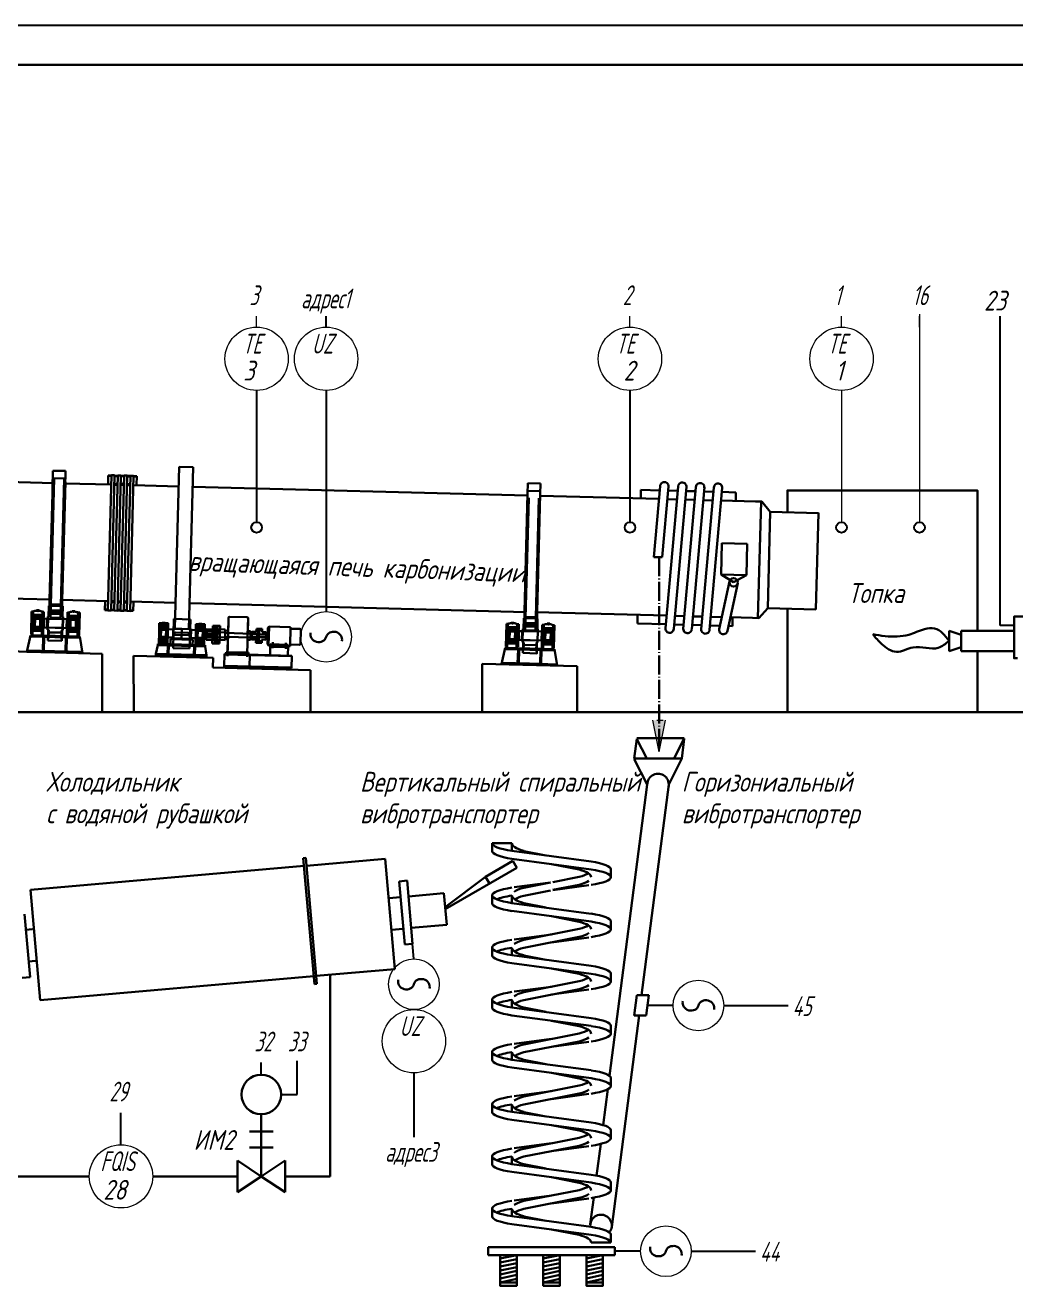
# Model space of a CAD drawing. Header units: millimetres. Extents: x 10 to 704, y -954 to -657.
# Drawn here: x 511.8 to 636.9, y -815.9 to -656.6 of the extents above; entities that cross this region are included whole.
import ezdxf

# ---------------------------------------------------------------- set-up
doc = ezdxf.new("R2010")
doc.units = ezdxf.units.MM
doc.linetypes.add('ACAD_ISO04W100', pattern=[30, 24, -3, 0, -3])
doc.linetypes.add('ACAD_ISO05W100', pattern=[33, 24, -3, 0, -3, 0, -3])
for name, color, linetype, lineweight in [('MAIN', 7, 'Continuous', 50), ('тонкие', 7, 'Continuous', 20), ('图层1轮廓线', 7, 'Continuous', 40), ('图层2双点划线', 5, 'ACAD_ISO05W100', 15), ('轮廓线', 7, 'Continuous', 30)]:
    doc.layers.add(name, color=color, linetype=linetype, lineweight=lineweight)
doc.styles.get("Standard").update_dxf_attribs({"font": 'GOST_A.TTF', "oblique": 15})

msp = doc.modelspace()

# ---------------------------------------------------------------- hatches: boundary and pattern name
h = msp.add_hatch(color=256)
h.paths.add_polyline_path([(592.71, -744.46), (591.91, -744.46), (591.91, -748.45)])
h.paths.add_polyline_path([(591.91, -748.46), (591.91, -748.45), (591.91, -744.46), (591.11, -744.46)])
at = {"layer": '图层1轮廓线', "lineweight": 30}
h = msp.add_hatch(dxfattribs=at)
h.set_pattern_fill('LINE', color=0, scale=0.016, angle=46.5, style=0)
h.set_pattern_definition([(133.5, (537.73209, -739.890027), (0.03684902, 0.03496841), [])])
h.paths.add_polyline_path([(528.75, -732.17), (529.07, -732.17), (529.11, -732.13), (529.26, -732.14), (529.25, -732.3), (529.26, -732.3), (529.26, -732.47), (528.94, -732.46, 0.414214), (528.9, -732.49), (528.74, -732.49)])
h.paths.add_polyline_path([(529.36, -732.3), (529.36, -732.3), (529.37, -732.14), (529.51, -732.15), (529.55, -732.19), (529.87, -732.19), (529.86, -732.51), (529.7, -732.51, 0.414214), (529.67, -732.48), (529.35, -732.47)])
h = msp.add_hatch(dxfattribs=at)
h.set_pattern_fill('LINE', color=0, scale=0.016, angle=46.5, style=0)
h.set_pattern_definition([(133.5, (542.3705, -740.01149), (0.03684902, 0.03496841), [])])
h.paths.add_polyline_path([(533.39, -732.29), (533.71, -732.29), (533.75, -732.26), (533.9, -732.26), (533.89, -732.42), (533.9, -732.42), (533.9, -732.59), (533.58, -732.58, 0.414214), (533.54, -732.61), (533.38, -732.61)])
h.paths.add_polyline_path([(534, -732.42), (534, -732.42), (534.01, -732.26), (534.15, -732.27), (534.19, -732.31), (534.51, -732.32), (534.5, -732.64), (534.34, -732.63, 0.414214), (534.31, -732.6), (533.99, -732.59)])
h = msp.add_hatch(dxfattribs=at)
h.set_pattern_fill('LINE', color=0, scale=0.016, angle=46.5, style=0)
h.set_pattern_definition([(133.5, (207.59337, -887.921716), (0.036849018, 0.0349684124), [])])
h.paths.add_polyline_path([(528.69, -734.42), (528.71, -734.4), (529.25, -734.42), (529.24, -734.82), (528.72, -734.81), (528.72, -734.77, 0.414214), (528.69, -734.72)])
h.paths.add_polyline_path([(529.25, -734.42), (529.8, -734.43), (529.81, -734.45), (529.8, -734.75, 0.414214), (529.76, -734.79), (529.76, -734.83), (529.24, -734.82)])
h = msp.add_hatch(dxfattribs=at)
h.set_pattern_fill('LINE', color=0, scale=0.016, angle=46.5, style=0)
h.set_pattern_definition([(133.5, (212.23178, -888.043177), (0.036849018, 0.0349684124), [])])
h.paths.add_polyline_path([(533.33, -734.54), (533.35, -734.53), (533.89, -734.54), (533.88, -734.94), (533.36, -734.93), (533.36, -734.89, 0.414214), (533.32, -734.85)])
h.paths.add_polyline_path([(533.89, -734.54), (534.44, -734.55), (534.45, -734.57), (534.44, -734.88, 0.414214), (534.4, -734.91), (534.4, -734.95), (533.88, -734.94)])

# ---------------------------------------------------------------- linework, layer by layer
for p, q in [((9.92, -656.61), (704.21, -656.61)), ((549.83, -694.77), (549.83, -693.37)), ((634.96, -732.48), (634.96, -693.37)), ((636.69, -732.48), (634.96, -732.48)), ((560.92, -774.61), (560.75, -772.69)), ((593.65, -780.5), (590.41, -780.5)), ((600.05, -780.5), (608.18, -780.5)), ((546.19, -791.75), (546.19, -787.51)), ((560.92, -789.01), (560.92, -797.13)), ((544.14, -791.75), (546.19, -791.75)), ((523.92, -798.09), (523.92, -794.05)), ((589.55, -811.55), (586.3, -811.55)), ((595.95, -811.55), (604.07, -811.55))]:
    msp.add_line(p, q)
at = {"lineweight": 30}
for p, q in [((29.92, -661.61), (698.98, -661.61)), ((630.03, -733.14), (636.73, -733.14)), ((636.73, -733.14), (636.73, -735.7)), ((636.73, -735.7), (630.03, -735.7)), ((589.07, -746.78), (588.75, -749.3)), ((595.07, -746.73), (589.07, -746.73)), ((589.07, -746.82), (590.33, -749.3)), ((595.07, -746.73), (593.79, -749.3)), ((595.07, -746.78), (594.75, -749.3)), ((594.75, -749.3), (588.75, -749.3)), ((588.75, -749.35), (590.38, -752.57)), ((594.75, -749.3), (593.11, -752.57)), ((590.38, -752.57), (585.62, -789.38)), ((593.11, -752.57), (589.68, -779.21)), ((570.8, -759.98), (573.3, -759.98)), ((573.3, -759.98), (570.8, -759.98)), ((570.8, -759.98), (570.8, -760.98)), ((573.3, -760), (573.3, -760.95)), ((583.3, -762.3), (573.3, -760.95)), ((577.58, -761.53), (574.8, -760.98)), ((547.04, -762.85), (512.47, -765.88)), ((547.25, -761.83), (546.95, -761.86)), ((548.35, -777.79), (546.95, -761.86)), ((547.25, -761.83), (548.64, -777.77)), ((557.3, -761.95), (547.34, -762.83)), ((558.52, -775.9), (557.3, -761.95)), ((569.96, -764.23), (573.43, -762.23)), ((583.3, -763.3), (573.3, -761.95)), ((573.93, -763.1), (573.43, -762.23)), ((581.8, -763.32), (578.3, -762.63)), ((569.96, -764.23), (564.87, -768.08)), ((573.93, -763.1), (564.88, -768.32)), ((570.46, -765.1), (569.96, -764.23)), ((581.8, -764.24), (578.45, -764.9)), ((585.8, -763.28), (585.8, -764.28)), ((513.69, -779.82), (512.47, -765.88)), ((560.05, -764.72), (559.06, -764.81)), ((559.06, -764.81), (559.75, -772.78)), ((560.75, -772.69), (560.05, -764.72)), ((578.15, -764.95), (573.6, -765.56)), ((578.15, -764.96), (574.8, -765.62)), ((578.15, -765.96), (574.8, -766.62)), ((581.8, -765.24), (578.45, -765.9)), ((583, -765.29), (578.45, -765.91)), ((557.74, -766.93), (559.23, -766.8)), ((560.23, -766.72), (564.71, -766.32)), ((564.71, -766.32), (565.06, -770.31)), ((570.8, -766.58), (570.8, -767.58)), ((573.3, -766.6), (573.3, -767.55)), ((583.3, -768.9), (573.3, -767.55)), ((577.58, -768.13), (574.8, -767.58)), ((511.74, -768.95), (512.43, -776.92)), ((583.3, -769.9), (573.3, -768.55)), ((581.8, -769.91), (578.3, -769.22)), ((512.75, -770.87), (511.91, -770.94)), ((559.58, -770.79), (558.08, -770.92)), ((565.06, -770.31), (560.57, -770.7)), ((581.8, -770.83), (574.8, -772.21)), ((585.8, -769.87), (585.8, -770.87)), ((578.3, -771.52), (573.6, -772.16)), ((581.8, -771.83), (574.8, -773.21)), ((583, -771.89), (578.3, -772.52)), ((559.75, -772.78), (560.75, -772.69)), ((570.8, -773.17), (570.8, -774.17)), ((573.3, -773.2), (573.3, -774.15)), ((583.3, -775.49), (573.3, -774.15)), ((577.58, -774.72), (574.8, -774.18)), ((512.26, -774.93), (513.1, -774.86)), ((583.3, -776.49), (573.3, -775.15)), ((581.8, -776.51), (578.3, -775.82)), ((512.43, -776.92), (511.44, -777.01)), ((548.26, -776.8), (513.69, -779.82)), ((558.52, -775.9), (548.56, -776.77)), ((585.8, -776.47), (585.8, -777.47)), ((548.64, -777.77), (548.35, -777.79)), ((573.3, -778.79), (573.3, -778.79)), ((578.3, -778.12), (573.6, -778.75)), ((581.8, -777.43), (574.8, -778.81)), ((581.8, -778.43), (574.8, -779.81)), ((583, -778.49), (578.3, -779.12)), ((570.8, -779.77), (570.8, -780.77)), ((573.3, -779.79), (573.3, -780.75)), ((589.07, -779.21), (588.74, -781.78)), ((590.58, -779.21), (589.07, -779.21)), ((590.58, -779.21), (590.25, -781.78)), ((583.3, -782.09), (573.3, -780.75)), ((583.3, -783.09), (573.3, -781.75)), ((577.58, -781.32), (574.8, -780.77)), ((589.35, -781.78), (585.91, -808.47)), ((590.25, -781.78), (588.75, -781.78)), ((581.8, -783.11), (578.3, -782.42)), ((585.8, -783.07), (585.8, -784.07)), ((573.3, -785.39), (573.3, -785.39)), ((578.3, -784.72), (573.6, -785.35)), ((581.8, -784.03), (574.8, -785.41)), ((581.8, -785.03), (574.8, -786.41)), ((583, -785.09), (578.3, -785.72)), ((570.8, -786.37), (570.8, -787.37)), ((573.3, -786.39), (573.3, -787.35)), ((583.3, -788.69), (573.3, -787.35)), ((583.3, -789.69), (573.3, -788.35)), ((577.58, -787.92), (574.8, -787.37)), ((581.8, -789.71), (578.3, -789.02)), ((585.8, -789.67), (585.8, -790.67)), ((578.3, -791.32), (573.6, -791.95)), ((581.8, -790.63), (574.8, -792.01)), ((581.8, -791.63), (574.8, -793.01)), ((583, -791.68), (578.3, -792.32)), ((585.4, -791.09), (584.82, -795.61)), ((570.8, -792.97), (570.8, -793.97)), ((573.3, -791.99), (573.3, -791.99)), ((573.3, -792.99), (573.3, -793.94)), ((583.3, -795.29), (573.3, -793.94)), ((583.3, -796.29), (573.3, -794.94)), ((577.58, -794.52), (574.8, -793.97)), ((581.8, -796.31), (578.3, -795.61)), ((585.8, -796.26), (585.8, -797.26)), ((578.3, -797.91), (573.6, -798.55)), ((581.8, -797.22), (574.8, -798.6)), ((584.51, -798), (583.99, -802.01)), ((570.8, -799.56), (570.8, -800.56)), ((573.3, -798.59), (573.3, -798.59)), ((573.3, -799.59), (573.3, -800.54)), ((581.8, -798.22), (574.8, -799.6)), ((583, -798.28), (578.3, -798.91)), ((583.3, -801.88), (573.3, -800.54)), ((577.58, -801.11), (574.8, -800.57)), ((583.3, -802.88), (573.3, -801.54)), ((581.8, -802.9), (578.3, -802.21)), ((585.8, -802.86), (585.8, -803.86)), ((578.3, -804.51), (573.6, -805.14)), ((581.8, -803.82), (574.8, -805.2)), ((573.3, -805.18), (573.3, -805.18)), ((581.8, -804.82), (574.8, -806.2)), ((583, -804.88), (578.3, -805.51)), ((583.63, -804.78), (583.2, -808.12)), ((570.8, -806.16), (570.8, -807.16)), ((573.3, -806.18), (573.3, -807.14)), ((583.3, -808.48), (573.3, -807.14)), ((577.58, -807.71), (574.8, -807.17)), ((583.3, -809.48), (573.3, -808.14)), ((581.8, -809.5), (578.3, -808.81)), ((585.8, -810.46), (583.3, -810.46)), ((585.8, -809.46), (585.8, -810.46)), ((586.3, -811.05), (570.3, -811.05)), ((570.3, -811.05), (570.3, -812.05)), ((570.3, -812.05), (586.3, -812.05)), ((571.8, -812.49), (573.9, -812.05)), ((577.26, -812.49), (579.35, -812.05)), ((578.3, -811.05), (586.3, -811.05)), ((582.71, -812.49), (584.8, -812.05)), ((586.3, -812.05), (586.3, -811.05)), ((571.8, -812.99), (573.9, -812.55)), ((571.8, -813.49), (573.9, -813.05)), ((571.8, -813.99), (573.9, -813.55)), ((571.8, -814.49), (573.9, -814.05)), ((577.26, -812.99), (579.35, -812.55)), ((577.26, -813.49), (579.35, -813.05)), ((577.26, -813.99), (579.35, -813.55)), ((577.26, -814.49), (579.35, -814.05)), ((582.71, -812.99), (584.8, -812.55)), ((582.71, -813.49), (584.8, -813.05)), ((582.71, -813.99), (584.8, -813.55)), ((582.71, -814.49), (584.8, -814.05)), ((571.8, -814.99), (573.9, -814.55)), ((571.8, -815.49), (573.9, -815.05)), ((573.9, -815.49), (571.8, -815.49)), ((577.26, -814.99), (579.35, -814.55)), ((577.26, -815.49), (579.35, -815.05)), ((579.35, -815.49), (577.26, -815.49)), ((582.71, -814.99), (584.8, -814.55)), ((582.71, -815.49), (584.8, -815.05)), ((584.8, -815.49), (582.71, -815.49))]:
    msp.add_line(p, q, dxfattribs=at)
at = {"color": 0, "lineweight": 30}
for p, q in [((605.92, -718.11), (605.6, -730.3)), ((528.93, -734.41), (528.98, -732.49)), ((529.57, -734.43), (529.62, -732.51)), ((533.57, -734.53), (533.62, -732.61)), ((534.21, -734.55), (534.26, -732.63)), ((535.45, -734.74), (535.51, -732.5)), ((535.77, -734.75), (535.83, -732.51)), ((535.78, -734.75), (535.83, -732.51)), ((536.04, -734.76), (536.1, -732.52)), ((536.05, -734.76), (536.11, -732.52)), ((536.37, -734.77), (536.43, -732.53)), ((537.37, -736.34), (537.48, -732.04)), ((537.44, -733.43), (537.49, -731.51)), ((539.84, -736.44), (539.96, -732.1)), ((539.92, -733.5), (539.97, -731.58)), ((512.47, -733.72), (512.01, -735.79)), ((515.58, -733.96), (512.43, -733.88)), ((515.59, -733.8), (512.47, -733.72)), ((514.1, -733.92), (514.05, -735.68)), ((514.22, -733.93), (514.18, -735.69)), ((518.7, -734.04), (515.58, -733.96)), ((518.71, -733.88), (515.59, -733.8)), ((516.94, -734), (516.9, -735.76)), ((517.07, -734), (517.02, -735.76)), ((518.71, -733.88), (519.05, -735.97)), ((528.96, -733.89), (528.95, -733.87)), ((528.96, -733.89), (528.99, -733.01)), ((528.96, -733.89), (529.59, -733.91)), ((528.99, -733.01), (528.97, -733.03)), ((528.99, -733.01), (529.61, -733.03)), ((529.58, -733.99), (530.46, -734.01)), ((529.61, -732.95), (530.49, -732.97)), ((530.49, -734.08), (530.52, -732.91)), ((530.5, -734.09), (530.49, -734.08)), ((530.5, -734.09), (530.53, -732.89)), ((530.5, -734.09), (532.62, -734.15)), ((530.53, -732.89), (530.52, -732.91)), ((530.53, -732.89), (532.65, -732.95)), ((530.78, -733.64), (532.41, -733.69)), ((530.79, -733.35), (532.42, -733.4)), ((531.58, -734.16), (531.61, -732.88)), ((532.65, -732.91), (532.62, -734.19)), ((532.62, -734.19), (532.74, -734.19)), ((532.65, -732.91), (532.77, -732.91)), ((532.77, -732.91), (532.74, -734.19)), ((533.58, -734.09), (532.77, -734.07)), ((533.61, -733.05), (532.8, -733.03)), ((533.59, -734.01), (534.67, -734.04)), ((533.61, -733.13), (534.69, -733.16)), ((534.66, -734.28), (534.69, -732.92)), ((534.67, -734), (535.77, -734.03)), ((534.69, -733.2), (535.79, -733.23)), ((534.87, -733.49), (535.61, -733.51)), ((534.87, -733.72), (535.6, -733.74)), ((535.77, -734.03), (535.79, -733.23)), ((535.77, -734.03), (535.79, -734.01)), ((535.79, -733.23), (535.81, -733.25)), ((537.06, -734.34), (537.09, -732.98)), ((537.38, -735.83), (537.43, -733.91)), ((540.26, -734.29), (540.29, -733.2)), ((540.43, -733.99), (540.44, -733.51)), ((541.11, -733.94), (541.12, -733.6)), ((541.31, -733.92), (541.32, -733.63)), ((541.35, -733.94), (541.36, -733.61)), ((542.23, -734.04), (542.24, -733.56)), ((546.61, -734.75), (546.65, -733.07)), ((546.65, -733.07), (546.61, -734.75)), ((628.52, -735.7), (628.52, -733.14)), ((630.03, -733.64), (628.52, -733.14)), ((630.03, -733.14), (630.03, -735.7)), ((519.03, -735.81), (512.02, -735.63)), ((537.21, -736.07), (537.22, -735.83)), ((540.01, -736.14), (540.02, -735.9)), ((543.06, -735.34), (543.08, -734.57)), ((544.74, -735.42), (544.76, -734.68)), ((572.44, -735.29), (571.99, -737.36)), ((575.56, -735.54), (572.41, -735.45)), ((575.56, -735.38), (572.44, -735.29)), ((574.07, -735.5), (574.02, -737.26)), ((574.2, -735.5), (574.15, -737.26)), ((578.68, -735.46), (575.56, -735.38)), ((578.68, -735.62), (575.56, -735.54)), ((576.92, -735.57), (576.87, -737.33)), ((577.05, -735.57), (577, -737.33)), ((578.68, -735.46), (579.03, -737.55)), ((630.03, -735.2), (628.52, -735.7)), ((536.97, -737.66), (537.01, -736.06)), ((540.17, -737.75), (540.21, -736.15)), ((575.51, -737.29), (571.99, -737.2)), ((579.03, -737.39), (575.51, -737.29))]:
    msp.add_line(p, q, dxfattribs=at)
at = {"linetype": 'ACAD_ISO04W100', "lineweight": 30, "ltscale": 0.1}
msp.add_line((591.91, -723.85), (591.91, -748.04), dxfattribs=at)
at = {"color": 7}
msp.add_line((541.64, -789.25), (541.64, -787.71), dxfattribs=at)
at = {"color": 96, "lineweight": 30}
for p, q in [((538.64, -804.09), (538.64, -800.09)), ((541.64, -802.09), (538.64, -800.09)), ((541.64, -802.09), (544.64, -800.09)), ((544.64, -804.09), (544.64, -800.09)), ((519.92, -802.09), (508.88, -802.09)), ((538.64, -802.09), (527.92, -802.09)), ((538.64, -804.09), (541.64, -802.09)), ((544.64, -804.09), (541.64, -802.09))]:
    msp.add_line(p, q, dxfattribs=at)
at = {"color": 0, "lineweight": 30}
for points in [[(632.09, -733.14), (632.09, -715.41), (608.09, -715.41), (608.09, -718.17)], [(608.09, -730.37), (608.09, -743.41), (632.09, -743.41), (632.09, -735.7)]]:
    msp.add_lwpolyline(points, dxfattribs=at)
at = {"lineweight": 30}
for points in [[(640.25, -733.67), (640.25, -731.35), (636.73, -731.35), (636.73, -736.62), (637.15, -736.62)], [(573.9, -812.05), (573.9, -815.92), (571.8, -815.92), (571.8, -812.05)], [(579.35, -812.05), (579.35, -815.92), (577.26, -815.92), (577.26, -812.05)], [(582.71, -812.05), (582.71, -815.92), (584.8, -815.92), (584.8, -812.05)]]:
    msp.add_lwpolyline(points, dxfattribs=at)
at = {"color": 0, "lineweight": -2}
for centre in [(541.05, -720.08), (588.21, -720.08), (614.93, -720.08), (624.78, -720.08)]:
    msp.add_circle(centre, 0.669, dxfattribs=at)
at = {"color": 0, "lineweight": 30}
for centre, radius, start, end in [((530.46, -734.03), 0.024, 358.5, 88.5), ((530.49, -732.95), 0.024, 268.5, 358.5), ((530.78, -733.5), 0.144, 88.5, 268.5), ((532.41, -733.54), 0.144, 268.5, 88.5), ((532.77, -734.09), 0.024, 88.5, 178.5), ((532.8, -733.01), 0.024, 178.5, 268.5), ((534.87, -733.61), 0.112, 88.5, 268.5), ((535.6, -733.63), 0.112, 268.5, 88.5)]:
    msp.add_arc(centre, radius, start, end, dxfattribs=at)
at = {"lineweight": 30}
for centre, start, end in [((591.75, -752.57), 345.316, 180), ((584.55, -808.3), 358.809, 187.2796), ((584.55, -808.3), 320.5815, 352.658)]:
    msp.add_arc(centre, 1.36, start, end, dxfattribs=at)
at = {"lineweight": 30, "extrusion": (0, 0, -1)}
for centre, major_axis, ratio, start_param, end_param in [((548.85, -733.65), (-0.987, 0.264), 0.894666, 3.141593, 6.283185), ((578.3, -760), (-5, 0), 0.26861, -0.795568, 0.016487), ((578.3, -764.28), (5, 0), 0.268561, -0.795399, 0), ((578.3, -764.28), (-7.5, 0), 0.174805, 3.141593, 3.982661), ((578.3, -766.58), (-7.5, 0), 0.174805, 0, 0.841069), ((578.3, -767.58), (7.5, 0), 0.174805, 3.532878, 3.982661), ((578.3, -766.6), (5, 0), 0.268561, 2.346194, 3.141593), ((578.3, -770.87), (5, 0), 0.268561, -0.795399, 0), ((578.3, -770.87), (-7.5, 0), 0.174805, 3.141593, 3.982661), ((578.3, -773.17), (-7.5, 0), 0.174805, 0, 0.841069), ((578.3, -774.17), (7.5, 0), 0.174805, 3.532878, 3.982661), ((578.3, -773.2), (5, 0), 0.268561, 2.346194, 3.141593), ((559.93, -777.54), (-0.987, 0.264), 0.894666, 3.141593, 6.283185), ((578.3, -777.47), (5, 0), 0.268561, -0.795399, 0), ((578.3, -779.77), (-7.5, 0), 0.174805, 0, 0.841069), ((578.3, -777.47), (-7.5, 0), 0.174805, 3.141593, 3.982661), ((578.3, -780.77), (7.5, 0), 0.174805, 3.532878, 3.982661), ((578.3, -779.79), (5, 0), 0.268561, 2.346194, 3.141593), ((595.87, -780.23), (-0.987, 0.264), 0.894666, 3.141593, 6.283185), ((578.3, -784.07), (5, 0), 0.268561, -0.795399, 0), ((578.3, -786.37), (-7.5, 0), 0.174805, 0, 0.841069), ((578.3, -784.07), (-7.5, 0), 0.174805, 3.141593, 3.982661), ((578.3, -787.37), (7.5, 0), 0.174805, 3.532878, 3.982661), ((578.3, -786.39), (5, 0), 0.268561, 2.346194, 3.141593), ((578.3, -790.67), (5, 0), 0.268561, -0.795399, 0), ((578.3, -790.67), (-7.5, 0), 0.174805, 3.141593, 3.982661), ((578.3, -792.97), (-7.5, 0), 0.174805, 0, 0.841069), ((578.3, -793.97), (7.5, 0), 0.174805, 3.532878, 3.982661), ((578.3, -792.99), (5, 0), 0.268561, 2.346194, 3.141593), ((578.3, -797.26), (5, 0), 0.268561, -0.795399, 0), ((578.3, -797.26), (-7.5, 0), 0.174805, 3.141593, 3.982661), ((578.3, -799.56), (-7.5, 0), 0.174805, 0, 0.841069), ((578.3, -800.56), (7.5, 0), 0.174805, 3.532878, 3.982661), ((578.3, -799.59), (5, 0), 0.268561, 2.346194, 3.141593), ((578.3, -803.86), (5, 0), 0.268561, -0.795399, 0), ((578.3, -803.86), (-7.5, 0), 0.174805, 3.141593, 3.982661), ((578.3, -806.16), (-7.5, 0), 0.174805, 0, 0.841069), ((578.3, -807.16), (7.5, 0), 0.174805, 3.532878, 3.982661), ((578.3, -806.18), (5, 0), 0.268561, 2.346194, 3.141593), ((578.3, -810.46), (5, 0), 0.268561, -0.795399, 0), ((591.76, -811.28), (-0.987, 0.264), 0.894666, 3.141593, 6.283185)]:
    msp.add_ellipse(centre, major_axis=major_axis, ratio=ratio, start_param=start_param, end_param=end_param, dxfattribs=at)
at = {"lineweight": 30}
for centre, major_axis, ratio, start_param, end_param in [((550.82, -734.18), (-0.987, 0.264), 0.894666, 3.141593, 6.283185), ((578.3, -759.98), (7.5, 0), 0.174805, 3.141593, 3.982661), ((578.3, -760.98), (7.5, 0), 0.174805, 3.141593, 3.982661), ((578.3, -763.28), (7.5, 0), 0.174805, 0, 0.841069), ((578.3, -763.28), (5, 0), 0.268561, -0.795399, -0.381544), ((578.3, -764.28), (7.5, 0), 0.174805, 0, 0.841069), ((578.3, -766.58), (-5, 0), 0.268561, -0.795399, -0.348166), ((578.3, -764.28), (-5, 0), 0.268561, 2.346194, 2.793427), ((578.3, -766.58), (7.5, 0), 0.174805, 3.141593, 3.982661), ((578.3, -767.58), (7.5, 0), 0.174805, 3.141593, 3.982661), ((578.3, -767.58), (-5, 0), 0.268561, -0.795399, -0.37241), ((578.3, -769.87), (7.5, 0), 0.174805, 0, 0.841069), ((578.3, -769.87), (5, 0), 0.268561, -0.795399, -0.381544), ((578.3, -770.87), (7.5, 0), 0.174805, 0, 0.841069), ((578.3, -773.17), (-5, 0), 0.268561, -0.795399, -0.348166), ((578.3, -770.87), (5, 0), 0.268561, -0.795399, -0.348166), ((578.3, -773.17), (7.5, 0), 0.174805, 3.141593, 3.982661), ((578.3, -774.17), (7.5, 0), 0.174805, 3.141593, 3.982661), ((578.3, -774.17), (-5, 0), 0.268561, -0.795399, -0.37241), ((578.3, -776.47), (7.5, 0), 0.174805, 0, 0.841069), ((561.9, -778.07), (-0.987, 0.264), 0.894666, 3.141593, 6.283185), ((578.3, -776.47), (5, 0), 0.268561, -0.795399, -0.381544), ((578.3, -777.47), (7.5, 0), 0.174805, 0, 0.841069), ((578.3, -779.77), (-5, 0), 0.268561, -0.795399, -0.348465), ((578.3, -777.47), (-5, 0), 0.268561, 2.346194, 2.793726), ((578.3, -779.77), (7.5, 0), 0.174805, 3.141593, 3.982661), ((578.3, -779.77), (5, 0), 0.268561, 3.127303, 3.141593), ((578.3, -780.77), (-5, 0), 0.268561, -0.795399, -0.37241), ((597.84, -780.76), (-0.987, 0.264), 0.894666, 3.141593, 6.283185), ((578.3, -780.77), (7.5, 0), 0.174805, 3.141593, 3.982661), ((578.3, -783.07), (7.5, 0), 0.174805, 0, 0.841069), ((578.3, -783.07), (5, 0), 0.268561, -0.795399, -0.381544), ((578.3, -784.07), (7.5, 0), 0.174805, 0, 0.841069), ((578.3, -784.07), (-5, 0), 0.268561, 2.346194, 2.793666), ((578.3, -786.37), (7.5, 0), 0.174805, 3.141593, 3.982661), ((578.3, -786.37), (5, 0), 0.268561, 3.128812, 3.141593), ((578.3, -786.37), (-5, 0), 0.268561, -0.795399, -0.348405), ((578.3, -787.37), (-5, 0), 0.268561, -0.795399, -0.37241), ((578.3, -787.37), (7.5, 0), 0.174805, 3.141593, 3.982661), ((578.3, -789.67), (5, 0), 0.268561, -0.795399, -0.381544), ((578.3, -789.67), (7.5, 0), 0.174805, 0, 0.841069), ((578.3, -790.67), (7.5, 0), 0.174805, 0, 0.841069), ((578.3, -790.67), (-5, 0), 0.268561, 2.346194, 2.793606), ((578.3, -792.97), (7.5, 0), 0.174805, 3.141593, 3.982661), ((578.3, -792.97), (5, 0), 0.268561, 3.130524, 3.141593), ((578.3, -792.97), (-5, 0), 0.268561, -0.795399, -0.348346), ((578.3, -793.97), (-5, 0), 0.268561, -0.795399, -0.37241), ((578.3, -793.97), (7.5, 0), 0.174805, 3.141593, 3.982661), ((578.3, -796.26), (7.5, 0), 0.174805, 0, 0.841069), ((578.3, -797.26), (7.5, 0), 0.174805, 0, 0.841069), ((578.3, -796.26), (5, 0), 0.268561, -0.795399, -0.381544), ((578.3, -797.26), (5, 0), 0.268561, -0.795399, -0.348046), ((578.3, -799.56), (7.5, 0), 0.174805, 3.141593, 3.982661), ((578.3, -799.56), (-5, 0), 0.268561, -0.009038, 0), ((578.3, -799.56), (-5, 0), 0.268561, -0.795399, -0.348286), ((578.3, -800.56), (-5, 0), 0.268561, -0.795399, -0.37241), ((578.3, -800.56), (7.5, 0), 0.174805, 3.141593, 3.982661), ((578.3, -802.86), (7.5, 0), 0.174805, 0, 0.841069), ((578.3, -803.86), (7.5, 0), 0.174805, 0, 0.841069), ((578.3, -802.86), (5, 0), 0.268561, -0.795399, -0.381544), ((578.3, -803.86), (-5, 0), 0.268561, 2.346194, 2.793486), ((578.3, -806.16), (5, 0), 0.268561, 2.346194, 2.793367), ((578.3, -806.16), (7.5, 0), 0.174805, 3.141593, 3.982661), ((578.3, -807.16), (7.5, 0), 0.174805, 3.141593, 3.982661), ((578.3, -806.16), (5, 0), 0.268561, 3.135202, 3.141593), ((578.3, -807.16), (-5, 0), 0.268561, -0.795399, -0.37241), ((578.3, -809.46), (7.5, 0), 0.174805, 0, 0.841069), ((578.3, -810.46), (7.5, 0), 0.174805, 0, 0.841069), ((593.73, -811.81), (-0.987, 0.264), 0.894666, 3.141593, 6.283185)]:
    msp.add_ellipse(centre, major_axis=major_axis, ratio=ratio, start_param=start_param, end_param=end_param, dxfattribs=at)
at = {"color": 0, "lineweight": 30}
for points in [[(628.52, -734.42), (626.69, -732.86), (625.4, -732.95), (623.42, -733.64), (620.43, -733.82), (618.87, -733.59)], [(628.52, -734.42), (627.15, -735.29), (623.97, -735.25), (621.86, -735.8), (620.02, -734.83), (618.87, -733.59)]]:
    msp.add_spline(points, degree=3, dxfattribs=at)
at = {"layer": 'MAIN', "color": 7, "linetype": 'Continuous', "lineweight": 30}
msp.add_line((466.39, -743.41), (646.56, -743.41), dxfattribs=at)
at = {"layer": 'MAIN', "color": 96, "linetype": 'Continuous', "lineweight": 30}
for q in [(550.36, -776.61), (544.64, -802.09)]:
    msp.add_line((550.36, -802.09), q, dxfattribs=at)
at = {"layer": 'тонкие', "color": 7, "linetype": 'Continuous'}
for p, q in [((541.05, -694.77), (541.05, -693.37)), ((588.21, -694.77), (588.21, -693.37)), ((614.93, -694.77), (614.93, -693.37)), ((624.78, -693.15), (624.78, -719.41)), ((624.78, -694.77), (624.78, -693.37)), ((614.93, -702.77), (614.93, -719.41)), ((591.91, -748.46), (591.11, -744.46)), ((592.42, -744.47), (591.62, -744.47)), ((591.91, -748.46), (592.71, -744.46))]:
    msp.add_line(p, q, dxfattribs=at)
at = {"layer": 'тонкие', "color": 7, "linetype": 'Continuous', "lineweight": -2}
for p, q in [((541.05, -702.77), (541.05, -719.41)), ((549.83, -702.77), (549.83, -730.71)), ((588.21, -702.77), (588.21, -719.41))]:
    msp.add_line(p, q, dxfattribs=at)
at = {"layer": 'тонкие', "color": 96, "linetype": 'Continuous', "lineweight": 30}
for p, q in [((541.64, -794.25), (541.64, -802.09)), ((540.14, -796.43), (543.14, -796.43)), ((541.64, -796.43), (540.14, -796.43)), ((540.14, -798.43), (543.14, -798.43))]:
    msp.add_line(p, q, dxfattribs=at)
at = {"layer": 'тонкие', "color": 7, "linetype": 'Continuous'}
for centre, radius in [((541.05, -698.77), 4), ((549.83, -698.77), 4), ((588.21, -698.77), 4), ((614.93, -698.77), 4), ((549.83, -733.91), 3.2), ((560.92, -777.81), 3.2), ((596.85, -780.5), 3.2), ((560.92, -785.01), 4), ((523.92, -802.09), 4), ((592.75, -811.55), 3.2)]:
    msp.add_circle(centre, radius, dxfattribs=at)
at = {"layer": 'тонкие', "color": 96, "linetype": 'Continuous', "lineweight": 30}
msp.add_circle((541.64, -791.75), 2.5, dxfattribs=at)
at = {"layer": '图层1轮廓线', "color": 0, "lineweight": 30}
for p, q in [((515.47, -713.87), (515.01, -731.49)), ((516.75, -713.91), (516.29, -731.52)), ((575.42, -716.35), (574.98, -733.06)), ((576.7, -716.38), (576.26, -733.09)), ((512.63, -730.7), (512.56, -733.56)), ((512.63, -730.7), (512.79, -730.7)), ((512.79, -730.7), (512.72, -733.57)), ((512.81, -730.69), (512.73, -733.73)), ((512.79, -730.7), (512.81, -730.7)), ((513.99, -731.12), (512.8, -731.09)), ((513.05, -731.09), (513, -733.17)), ((513.25, -730.6), (513.25, -730.54)), ((513.25, -730.54), (513.41, -730.54)), ((513.57, -730.55), (513.41, -730.54)), ((513.57, -730.61), (513.57, -730.55)), ((513.74, -731.11), (513.68, -733.19)), ((514, -730.72), (513.92, -733.76)), ((514.02, -730.73), (513.94, -733.6)), ((514.02, -730.73), (514, -730.73)), ((514.18, -730.74), (514.02, -730.73)), ((514.18, -730.74), (514.1, -733.6)), ((514.81, -729.98), (514.77, -731.34)), ((516.57, -730.03), (514.81, -729.98)), ((514.88, -730.3), (514.85, -731.26)), ((516.46, -731.06), (514.86, -731.02)), ((516.47, -730.58), (514.87, -730.54)), ((516.48, -730.34), (516.45, -731.3)), ((516.57, -730.03), (516.53, -731.39)), ((517.16, -730.81), (517.08, -733.68)), ((517.16, -730.81), (517.32, -730.82)), ((517.32, -730.82), (517.24, -733.69)), ((517.34, -730.81), (517.26, -733.85)), ((517.32, -730.82), (517.34, -730.82)), ((518.51, -731.24), (517.33, -731.21)), ((517.58, -731.21), (517.52, -733.29)), ((517.77, -730.72), (517.77, -730.66)), ((517.77, -730.66), (517.93, -730.66)), ((518.09, -730.66), (517.93, -730.66)), ((518.09, -730.73), (518.09, -730.66)), ((518.52, -730.84), (518.44, -733.88)), ((518.54, -730.85), (518.47, -733.72)), ((518.54, -730.85), (518.52, -730.85)), ((518.7, -730.85), (518.54, -730.85)), ((518.7, -730.85), (518.63, -733.72)), ((513.03, -732.62), (513.01, -732.59)), ((513.01, -732.61), (513.7, -732.63)), ((513.72, -731.67), (513.03, -731.65)), ((513.06, -731.66), (513.03, -732.62)), ((513.06, -731.66), (513.03, -731.68)), ((513.7, -732.67), (514.18, -732.68)), ((514.2, -731.65), (513.72, -731.63)), ((514.2, -731.61), (514.18, -732.72)), ((514.18, -732.72), (517.05, -732.8)), ((514.68, -731.62), (514.2, -731.61)), ((514.61, -731.58), (514.57, -732.78)), ((514.57, -732.78), (514.65, -732.78)), ((514.69, -731.58), (514.61, -731.58)), ((514.69, -731.34), (514.65, -733.02)), ((514.68, -732.74), (514.65, -732.76)), ((514.65, -732.78), (514.66, -732.74)), ((516.57, -732.79), (514.66, -732.74)), ((514.68, -731.62), (514.69, -731.58)), ((514.7, -731.62), (514.68, -731.6)), ((516.6, -731.67), (514.68, -731.62)), ((514.7, -731.62), (514.68, -732.74)), ((517.08, -731.68), (514.68, -731.62)), ((514.77, -731.34), (514.69, -731.34)), ((516.29, -731.52), (515.01, -731.49)), ((516.61, -731.39), (516.53, -731.39)), ((516.58, -731.67), (516.55, -732.79)), ((516.57, -732.81), (516.55, -732.79)), ((516.61, -731.39), (516.57, -733.07)), ((516.58, -731.67), (516.6, -731.65)), ((517.05, -732.8), (517.08, -731.68)), ((517.54, -732.77), (517.06, -732.76)), ((517.08, -731.72), (517.56, -731.73)), ((518.22, -732.75), (517.54, -732.73)), ((517.56, -731.77), (518.25, -731.79)), ((518.23, -731.79), (518.2, -732.75)), ((518.2, -732.75), (518.22, -732.73)), ((518.26, -731.23), (518.21, -733.31)), ((518.23, -731.79), (518.25, -731.82)), ((528.75, -732.17), (528.72, -733.49)), ((529.7, -732.51), (528.74, -732.49)), ((529.07, -732.17), (528.75, -732.17)), ((529.67, -732.48), (528.94, -732.46)), ((529.11, -732.13), (529.07, -732.17)), ((529.51, -732.15), (529.11, -732.13)), ((529.26, -732.14), (529.25, -732.3)), ((529.36, -732.3), (529.25, -732.3)), ((529.27, -732.14), (529.26, -732.47)), ((529.36, -732.14), (529.35, -732.47)), ((529.37, -732.14), (529.36, -732.3)), ((529.51, -732.15), (529.55, -732.19)), ((529.87, -732.19), (529.55, -732.19)), ((529.86, -732.51), (529.7, -732.51)), ((529.87, -732.19), (529.84, -733.52)), ((530.51, -735.34), (530.61, -731.65)), ((530.61, -731.65), (532.69, -731.7)), ((532.69, -731.7), (532.59, -735.39)), ((533.39, -732.29), (533.36, -733.61)), ((534.34, -732.63), (533.38, -732.61)), ((533.71, -732.29), (533.39, -732.29)), ((534.31, -732.6), (533.58, -732.58)), ((533.75, -732.26), (533.71, -732.29)), ((534.15, -732.27), (533.75, -732.26)), ((533.9, -732.26), (533.89, -732.42)), ((534, -732.42), (533.89, -732.42)), ((533.9, -732.26), (533.9, -732.59)), ((534, -732.26), (533.99, -732.59)), ((534.01, -732.26), (534, -732.42)), ((534.15, -732.27), (534.19, -732.31)), ((534.51, -732.32), (534.19, -732.31)), ((534.5, -732.64), (534.34, -732.63)), ((534.51, -732.32), (534.48, -733.64)), ((535.51, -732.5), (536.43, -732.53)), ((539.82, -731.41), (537.66, -731.36)), ((542.46, -732.76), (542.41, -734.84)), ((542.46, -732.76), (542.63, -732.61)), ((542.63, -732.61), (542.56, -735.01)), ((545.35, -732.68), (542.63, -732.61)), ((545.29, -735.08), (545.35, -732.68)), ((572.61, -732.27), (572.53, -735.14)), ((572.61, -732.27), (572.77, -732.27)), ((572.77, -732.27), (572.69, -735.14)), ((572.79, -732.27), (572.71, -735.3)), ((572.77, -732.27), (572.79, -732.27)), ((573.96, -732.69), (572.78, -732.66)), ((573.02, -732.67), (572.97, -734.75)), ((573.22, -732.18), (573.22, -732.11)), ((573.22, -732.11), (573.38, -732.12)), ((573.54, -732.12), (573.38, -732.12)), ((573.54, -732.18), (573.54, -732.12)), ((573.71, -732.69), (573.66, -734.77)), ((573.97, -732.3), (573.89, -735.33)), ((573.99, -732.3), (573.91, -735.17)), ((573.99, -732.3), (573.97, -732.3)), ((574.15, -732.31), (573.99, -732.3)), ((574.15, -732.31), (574.07, -735.18)), ((574.78, -731.55), (574.75, -732.91)), ((576.54, -731.6), (574.78, -731.55)), ((574.85, -731.88), (574.83, -732.84)), ((576.43, -732.64), (574.83, -732.6)), ((576.45, -732.16), (574.85, -732.12)), ((576.45, -731.92), (576.43, -732.88)), ((576.54, -731.6), (576.51, -732.96)), ((577.13, -732.39), (577.06, -735.25)), ((577.13, -732.39), (577.29, -732.39)), ((577.29, -732.39), (577.22, -735.26)), ((577.31, -732.38), (577.23, -735.42)), ((577.29, -732.39), (577.31, -732.39)), ((578.49, -732.81), (577.3, -732.78)), ((577.55, -732.79), (577.5, -734.87)), ((577.75, -732.29), (577.75, -732.23)), ((577.75, -732.23), (577.91, -732.23)), ((578.07, -732.24), (577.91, -732.23)), ((578.07, -732.3), (578.07, -732.24)), ((578.24, -732.8), (578.18, -734.88)), ((578.5, -732.41), (578.42, -735.45)), ((578.52, -732.42), (578.44, -735.29)), ((578.52, -732.42), (578.5, -732.42)), ((578.68, -732.43), (578.52, -732.42)), ((578.68, -732.43), (578.6, -735.3)), ((512.47, -733.72), (512.01, -735.79)), ((512.56, -733.56), (512.72, -733.57)), ((512.74, -733.57), (512.72, -733.57)), ((513.92, -733.76), (512.73, -733.73)), ((513.93, -733.2), (512.75, -733.17)), ((513.94, -733.6), (513.92, -733.6)), ((514.1, -733.6), (513.94, -733.6)), ((514.73, -733.02), (514.65, -733.02)), ((514.73, -733.02), (514.69, -734.38)), ((514.69, -734.36), (514.71, -734.38)), ((516.45, -734.43), (514.69, -734.38)), ((514.81, -733.1), (514.78, -734.06)), ((516.39, -733.86), (514.79, -733.82)), ((516.4, -733.38), (514.8, -733.34)), ((516.41, -733.14), (516.38, -734.1)), ((516.45, -734.41), (516.43, -734.42)), ((516.49, -733.07), (516.45, -734.43)), ((516.57, -733.07), (516.49, -733.07)), ((517.08, -733.68), (517.24, -733.69)), ((517.26, -733.69), (517.24, -733.69)), ((518.44, -733.88), (517.26, -733.85)), ((518.46, -733.32), (517.27, -733.29)), ((518.47, -733.72), (518.45, -733.72)), ((518.63, -733.72), (518.47, -733.72)), ((528.72, -733.4), (528.69, -734.72)), ((528.71, -734.4), (528.69, -734.42)), ((529.8, -734.43), (528.71, -734.4)), ((528.97, -734.2), (529.09, -734.41)), ((529.15, -734.3), (529.03, -734.3)), ((529.09, -734.41), (529.15, -734.3)), ((529.84, -733.43), (529.8, -734.75)), ((533.36, -733.53), (533.32, -734.85)), ((533.61, -734.32), (533.73, -734.53)), ((534.48, -733.56), (534.44, -734.88)), ((534.66, -734.28), (537.06, -734.34)), ((534.69, -732.92), (537.09, -732.98)), ((537.07, -733.98), (536.07, -733.96)), ((537.08, -733.34), (536.08, -733.32)), ((537.06, -734.21), (537.42, -734.22)), ((540.43, -733.99), (537.07, -733.9)), ((540.44, -733.51), (537.08, -733.42)), ((537.09, -733.12), (537.45, -733.13)), ((539.9, -734.28), (540.26, -734.29)), ((539.93, -733.19), (540.29, -733.2)), ((540.45, -733.27), (540.42, -734.23)), ((540.42, -734.23), (540.98, -734.25)), ((541.11, -733.94), (540.43, -733.95)), ((540.43, -733.95), (541.09, -733.94)), ((540.44, -733.53), (541.1, -733.54)), ((541.12, -733.6), (540.44, -733.55)), ((540.44, -733.55), (541.1, -733.6)), ((541.01, -733.29), (540.45, -733.27)), ((541.87, -733.11), (540.91, -733.08)), ((540.98, -734.25), (540.97, -734.65)), ((540.98, -734.33), (541.34, -734.34)), ((541.02, -732.89), (541.01, -733.29)), ((541.01, -733.2), (541.37, -733.21)), ((541.38, -732.9), (541.02, -732.89)), ((541.02, -732.97), (541.38, -732.98)), ((541.11, -733.39), (541.09, -734.15)), ((541.09, -734.15), (541.34, -734.16)), ((541.36, -733.4), (541.11, -733.39)), ((541.31, -733.92), (541.11, -733.91)), ((541.29, -733.93), (541.11, -733.93)), ((541.3, -733.61), (541.12, -733.61)), ((541.32, -733.63), (541.12, -733.63)), ((541.3, -733.61), (541.29, -733.93)), ((541.29, -733.93), (541.31, -733.92)), ((541.3, -733.61), (541.32, -733.63)), ((541.38, -732.9), (541.33, -734.66)), ((541.38, -732.9), (541.33, -734.66)), ((542.23, -733.97), (541.35, -733.94)), ((542.24, -733.63), (541.36, -733.61)), ((541.38, -732.9), (541.74, -732.91)), ((541.7, -734.26), (541.69, -734.66)), ((542.22, -734.28), (541.7, -734.26)), ((541.74, -732.91), (541.73, -733.31)), ((541.73, -733.31), (542.25, -733.32)), ((542.25, -733.32), (542.22, -734.28)), ((542.23, -734.04), (542.31, -734.04)), ((542.24, -733.56), (542.32, -733.56)), ((542.32, -733.46), (542.31, -734.14)), ((542.31, -734.14), (542.43, -734.14)), ((542.32, -733.46), (542.44, -733.47)), ((545.35, -732.88), (546.5, -732.91)), ((573.01, -734.19), (572.98, -734.16)), ((572.98, -734.19), (573.67, -734.21)), ((573.7, -733.25), (573.01, -733.23)), ((573.03, -733.23), (573.01, -734.19)), ((573.03, -733.23), (573.01, -733.25)), ((573.67, -734.25), (574.15, -734.26)), ((574.18, -733.22), (573.7, -733.21)), ((574.18, -733.18), (574.15, -734.3)), ((574.15, -734.3), (577.03, -734.37)), ((574.66, -733.19), (574.18, -733.18)), ((574.58, -733.15), (574.55, -734.35)), ((574.55, -734.35), (574.63, -734.35)), ((574.66, -733.15), (574.58, -733.15)), ((574.67, -732.91), (574.62, -734.59)), ((576.55, -734.36), (574.63, -734.31)), ((574.65, -734.31), (574.63, -734.33)), ((574.63, -734.35), (574.63, -734.31)), ((574.68, -733.19), (574.65, -734.31)), ((574.66, -733.19), (574.66, -733.15)), ((574.68, -733.19), (574.66, -733.17)), ((576.58, -733.24), (574.66, -733.19)), ((577.06, -733.25), (574.66, -733.19)), ((574.75, -732.91), (574.67, -732.91)), ((576.26, -733.09), (574.98, -733.06)), ((576.59, -732.96), (576.51, -732.96)), ((576.56, -733.24), (576.53, -734.36)), ((576.55, -734.38), (576.53, -734.36)), ((576.59, -732.96), (576.54, -734.64)), ((576.56, -733.24), (576.58, -733.22)), ((577.03, -734.37), (577.06, -733.25)), ((577.51, -734.35), (577.03, -734.33)), ((577.06, -733.29), (577.54, -733.31)), ((578.2, -734.32), (577.51, -734.31)), ((577.54, -733.35), (578.22, -733.36)), ((578.2, -733.36), (578.17, -734.32)), ((578.17, -734.32), (578.2, -734.3)), ((578.2, -733.36), (578.22, -733.39)), ((528.72, -734.77), (528.72, -734.81)), ((529.76, -734.83), (528.72, -734.81)), ((529.76, -734.79), (529.76, -734.83)), ((529.81, -734.45), (529.8, -734.43)), ((532.59, -735.39), (530.51, -735.34)), ((533.35, -734.53), (533.33, -734.54)), ((534.44, -734.55), (533.35, -734.53)), ((533.36, -734.89), (533.36, -734.93)), ((534.4, -734.95), (533.36, -734.93)), ((533.79, -734.43), (533.67, -734.42)), ((533.73, -734.53), (533.79, -734.43)), ((534.4, -734.91), (534.4, -734.95)), ((534.45, -734.57), (534.44, -734.55)), ((535.45, -734.74), (536.37, -734.77)), ((540.02, -735.9), (537.22, -735.83)), ((541.8, -734.47), (540.87, -734.44)), ((540.97, -734.56), (541.33, -734.57)), ((540.97, -734.65), (541.33, -734.66)), ((541.69, -734.66), (541.33, -734.66)), ((542.41, -734.84), (542.56, -735.01)), ((542.56, -735.01), (542.77, -735.01)), ((542.74, -736.21), (542.77, -735.01)), ((545.04, -735.23), (542.76, -735.17)), ((545.05, -734.91), (542.77, -734.85)), ((542.77, -734.85), (542.77, -735.01)), ((545.04, -735.15), (542.77, -735.09)), ((545.01, -736.27), (545.04, -735.07)), ((545.05, -734.91), (545.04, -735.07)), ((545.04, -735.07), (545.29, -735.08)), ((545.3, -734.88), (546.45, -734.91)), ((572.44, -735.29), (571.98, -737.36)), ((572.53, -735.14), (572.69, -735.14)), ((572.71, -735.14), (572.69, -735.14)), ((573.89, -735.33), (572.71, -735.3)), ((573.91, -734.77), (572.72, -734.74)), ((573.91, -735.17), (573.89, -735.17)), ((574.07, -735.18), (573.91, -735.17)), ((574.7, -734.59), (574.62, -734.59)), ((574.7, -734.59), (574.67, -735.95)), ((574.67, -735.93), (574.69, -735.95)), ((576.43, -736), (574.67, -735.95)), ((574.78, -734.67), (574.75, -735.63)), ((576.36, -735.44), (574.76, -735.39)), ((576.37, -734.96), (574.77, -734.91)), ((576.38, -734.72), (576.35, -735.68)), ((576.43, -735.98), (576.41, -736)), ((576.46, -734.64), (576.43, -736)), ((576.54, -734.64), (576.46, -734.64)), ((577.06, -735.25), (577.22, -735.26)), ((577.24, -735.26), (577.22, -735.26)), ((578.42, -735.45), (577.23, -735.42)), ((578.43, -734.89), (577.25, -734.86)), ((578.44, -735.29), (578.42, -735.29)), ((578.6, -735.3), (578.44, -735.29)), ((534.72, -736.39), (528.33, -736.22)), ((545.47, -737.8), (536.97, -737.58)), ((537.01, -736.06), (545.51, -736.29)), ((537.01, -736.14), (545.51, -736.37)), ((540.01, -736.14), (537.21, -736.07)), ((545.51, -736.29), (545.47, -737.88)), ((579.03, -737.55), (571.98, -737.36)), ((545.47, -737.88), (536.97, -737.66))]:
    msp.add_line(p, q, dxfattribs=at)
for centre, radius, start, end in [((513.36, -732.26), 1.66, 94.0319, 109.3963), ((513.41, -730.33), 0.323, 238.7336, 298.2664), ((513.36, -732.26), 1.66, 67.6037, 82.9681), ((514.8, -730.3), 0.08, 358.5, 88.5), ((516.56, -730.35), 0.08, 88.5, 178.5), ((517.89, -732.38), 1.66, 94.0319, 109.3963), ((517.94, -730.44), 0.323, 238.7336, 298.2664), ((517.89, -732.38), 1.66, 67.6037, 82.9681), ((514.77, -731.26), 0.08, 268.5, 358.5), ((516.53, -731.31), 0.08, 178.5, 268.5), ((528.94, -732.49), 0.032, 88.5, 178.5), ((529.67, -732.51), 0.032, 358.5, 88.5), ((533.57, -732.61), 0.032, 88.5, 178.5), ((534.31, -732.63), 0.032, 358.5, 88.5), ((537.65, -731.52), 0.16, 88.5, 178.5), ((539.81, -731.57), 0.16, 358.5, 88.5), ((573.34, -733.83), 1.66, 94.0319, 109.3963), ((573.39, -731.9), 0.323, 238.7336, 298.2664), ((573.34, -733.83), 1.66, 67.6037, 82.9681), ((574.77, -731.87), 0.08, 358.5, 88.5), ((576.53, -731.92), 0.08, 88.5, 178.5), ((577.86, -733.95), 1.66, 94.0319, 109.3963), ((577.91, -732.02), 0.323, 238.7336, 298.2664), ((577.86, -733.95), 1.66, 67.6037, 82.9681), ((514.7, -734.06), 0.08, 268.5, 358.5), ((514.73, -733.1), 0.08, 358.5, 88.5), ((516.46, -734.11), 0.08, 178.5, 268.5), ((516.48, -733.15), 0.08, 88.5, 178.5), ((546.49, -733.07), 0.16, 358.5, 88.5), ((574.75, -732.83), 0.08, 268.5, 358.5), ((576.51, -732.88), 0.08, 178.5, 268.5), ((528.68, -734.76), 0.04, 358.5, 88.5), ((529.8, -734.79), 0.04, 88.5, 178.5), ((533.32, -734.89), 0.04, 358.5, 88.5), ((534.44, -734.92), 0.04, 88.5, 178.5), ((546.45, -734.75), 0.16, 268.5, 358.5), ((574.67, -735.63), 0.08, 268.5, 358.5), ((574.7, -734.67), 0.08, 358.5, 88.5), ((576.43, -735.68), 0.08, 178.5, 268.5), ((576.46, -734.72), 0.08, 88.5, 178.5)]:
    msp.add_arc(centre, radius, start, end, dxfattribs=at)
at = {"layer": '图层2双点划线', "color": 0, "lineweight": 30}
for p, q in [((513.74, -731.11), (513.03, -731.65)), ((513.05, -731.09), (513.72, -731.67)), ((517.58, -731.21), (518.25, -731.79)), ((513.7, -732.63), (513, -733.17)), ((513.01, -732.61), (513.68, -733.19)), ((518.22, -732.75), (517.52, -733.29)), ((517.54, -732.73), (518.21, -733.31)), ((518.26, -731.23), (517.56, -731.77)), ((528.98, -732.49), (529.61, -733.03)), ((529.62, -732.51), (528.99, -733.01)), ((533.62, -732.61), (534.25, -733.15)), ((534.26, -732.63), (533.62, -733.13)), ((573.71, -732.69), (573.01, -733.23)), ((573.02, -732.67), (573.7, -733.25)), ((578.24, -732.8), (577.54, -733.35)), ((577.55, -732.79), (578.22, -733.36)), ((528.95, -733.89), (529.57, -734.43)), ((529.59, -733.91), (528.95, -734.41)), ((533.59, -734.01), (534.21, -734.55)), ((534.23, -734.03), (533.59, -734.53)), ((573.67, -734.21), (572.97, -734.75)), ((572.98, -734.19), (573.66, -734.77)), ((578.2, -734.32), (577.5, -734.87)), ((577.51, -734.31), (578.18, -734.88))]:
    msp.add_line(p, q, dxfattribs=at)
at = {"layer": '轮廓线', "color": 0, "lineweight": 30}
for p, q in [((515.33, -712.91), (515.28, -715.07)), ((516.93, -712.95), (515.33, -712.91)), ((516.87, -715.11), (516.93, -712.95)), ((522.27, -730.58), (522.72, -713.48)), ((522.32, -713.57), (522.29, -714.53)), ((522.72, -713.52), (522.32, -713.51)), ((522.32, -713.51), (522.32, -713.57)), ((522.32, -713.57), (522.72, -713.58)), ((522.67, -730.59), (523.12, -713.49)), ((523.12, -713.49), (522.72, -713.48)), ((523.07, -730.6), (523.52, -713.5)), ((523.52, -713.54), (523.12, -713.53)), ((523.12, -713.59), (523.52, -713.6)), ((523.47, -730.61), (523.92, -713.51)), ((523.92, -713.51), (523.52, -713.5)), ((523.87, -730.62), (524.32, -713.52)), ((524.32, -713.56), (523.92, -713.55)), ((523.92, -713.61), (524.32, -713.62)), ((524.27, -730.63), (524.72, -713.53)), ((524.72, -713.53), (524.32, -713.52)), ((524.67, -730.64), (525.12, -713.54)), ((525.12, -713.58), (524.72, -713.57)), ((524.72, -713.63), (525.12, -713.65)), ((525.07, -730.65), (525.52, -713.55)), ((525.52, -713.55), (525.12, -713.54)), ((525.12, -713.54), (525.12, -713.58)), ((525.92, -713.6), (525.52, -713.59)), ((525.52, -713.66), (525.92, -713.67)), ((525.92, -713.67), (525.89, -714.63)), ((525.92, -713.67), (525.92, -713.6)), ((531.27, -712.43), (530.73, -732.87)), ((533.03, -712.48), (531.27, -712.43)), ((532.49, -732.92), (533.03, -712.48)), ((515.45, -714.48), (491.29, -713.85)), ((514.86, -730.76), (515.3, -714.27)), ((516.91, -713.91), (515.31, -713.87)), ((516.9, -714.31), (516.46, -730.8)), ((522.69, -714.67), (516.73, -714.51)), ((523.49, -714.56), (523.09, -714.55)), ((523.49, -714.69), (523.09, -714.68)), ((524.29, -714.58), (523.89, -714.57)), ((524.29, -714.71), (523.89, -714.7)), ((525.09, -714.6), (524.69, -714.59)), ((525.09, -714.73), (524.69, -714.72)), ((531.21, -714.89), (525.49, -714.74)), ((575.27, -716.05), (532.96, -714.94)), ((575.31, -714.48), (575.27, -715.84)), ((576.91, -714.52), (575.31, -714.48)), ((576.87, -715.88), (576.91, -714.52)), ((592.02, -714.86), (591.21, -723.83)), ((593.08, -714.89), (592.28, -723.85)), ((594.28, -714.92), (592.68, -732.82)), ((595.34, -714.95), (593.74, -732.9)), ((596.54, -714.98), (594.94, -732.88)), ((597.61, -715.01), (596, -732.96)), ((598.81, -715.04), (597.2, -732.94)), ((599.87, -715.07), (598.27, -733.02)), ((598.27, -733.02), (599.87, -715.07)), ((574.84, -732.33), (575.27, -715.84)), ((576.88, -715.48), (575.28, -715.44)), ((576.87, -715.88), (576.44, -732.37)), ((591.88, -716.48), (576.86, -716.09)), ((589.59, -715.33), (589.57, -716.29)), ((591.97, -715.4), (589.59, -715.33)), ((594.15, -716.54), (592.95, -716.51)), ((594.24, -715.46), (593.04, -715.42)), ((596.41, -716.6), (595.21, -716.57)), ((596.5, -715.51), (595.3, -715.48)), ((598.67, -716.66), (597.48, -716.63)), ((598.76, -715.57), (597.56, -715.54)), ((604.05, -716.8), (599.74, -716.69)), ((601.59, -715.65), (599.83, -715.6)), ((601.59, -715.65), (601.56, -716.61)), ((604.85, -716.82), (604.05, -716.8)), ((604.37, -731.53), (604.76, -716.82)), ((604.85, -716.82), (605.92, -718.11)), ((612.02, -718.27), (605.92, -718.11)), ((611.7, -730.46), (612.02, -718.24)), ((599.71, -726.05), (599.82, -722.05)), ((599.82, -722.05), (603.02, -722.14)), ((603.02, -722.14), (602.91, -726.13)), ((592.28, -723.85), (591.21, -723.83)), ((602.91, -726.13), (599.71, -726.05)), ((601.29, -727.02), (599.71, -726.05)), ((602.91, -726.13), (601.29, -727.02)), ((599.47, -732.95), (600.76, -726.92)), ((601.81, -727.11), (600.52, -733.13)), ((490.91, -728.56), (515.07, -729.2)), ((516.35, -729.23), (522.3, -729.38)), ((521.87, -730.46), (521.9, -729.5)), ((522.7, -729.4), (523.1, -729.41)), ((522.7, -729.52), (523.1, -729.53)), ((523.5, -729.42), (523.9, -729.43)), ((523.5, -729.54), (523.9, -729.55)), ((524.3, -729.44), (524.7, -729.45)), ((524.3, -729.57), (524.7, -729.58)), ((525.1, -729.46), (530.82, -729.61)), ((525.47, -730.56), (525.5, -729.6)), ((516.46, -730.8), (514.86, -730.76)), ((516.49, -729.84), (514.89, -729.8)), ((521.87, -730.46), (522.27, -730.47)), ((522.27, -730.47), (521.87, -730.46)), ((521.87, -730.53), (521.87, -730.46)), ((522.27, -730.54), (521.87, -730.53)), ((522.27, -730.58), (522.27, -730.54)), ((522.67, -730.59), (522.27, -730.58)), ((522.67, -730.48), (523.07, -730.49)), ((523.07, -730.49), (522.67, -730.48)), ((523.07, -730.56), (522.67, -730.55)), ((522.67, -730.59), (522.67, -730.55)), ((523.07, -730.6), (523.07, -730.56)), ((523.47, -730.61), (523.07, -730.6)), ((523.47, -730.5), (523.87, -730.51)), ((523.87, -730.51), (523.47, -730.5)), ((523.87, -730.58), (523.47, -730.57)), ((523.47, -730.61), (523.47, -730.57)), ((523.87, -730.62), (523.87, -730.58)), ((524.27, -730.63), (523.87, -730.62)), ((524.27, -730.52), (524.67, -730.54)), ((524.67, -730.54), (524.27, -730.52)), ((524.67, -730.6), (524.27, -730.59)), ((524.27, -730.63), (524.27, -730.59)), ((524.67, -730.64), (524.67, -730.6)), ((525.07, -730.65), (524.67, -730.64)), ((525.07, -730.55), (525.47, -730.56)), ((525.47, -730.56), (525.07, -730.55)), ((525.47, -730.62), (525.07, -730.61)), ((525.47, -730.56), (525.47, -730.62)), ((532.58, -729.65), (575.04, -730.77)), ((576.32, -730.8), (592.81, -731.23)), ((604.47, -731.54), (605.6, -730.3)), ((611.7, -730.46), (605.6, -730.3)), ((576.44, -732.37), (574.84, -732.33)), ((576.46, -731.41), (574.86, -731.37)), ((589.15, -732.22), (589.17, -731.26)), ((589.15, -732.22), (592.72, -732.32)), ((593.78, -732.35), (594.98, -732.38)), ((593.87, -731.26), (595.07, -731.29)), ((597.25, -732.44), (596.05, -732.4)), ((596.13, -731.32), (597.33, -731.35)), ((598.31, -732.46), (599.55, -732.5)), ((598.4, -731.38), (599.75, -731.41)), ((600.63, -732.52), (601.14, -732.54)), ((600.82, -731.44), (603.67, -731.52)), ((601.14, -732.54), (601.17, -731.58)), ((603.67, -731.52), (604.47, -731.54)), ((530.18, -734.2), (530.16, -734.84)), ((532.98, -734.28), (530.18, -734.2)), ((530.73, -732.87), (532.49, -732.92)), ((532.98, -734.28), (532.96, -734.92)), ((521.53, -736.04), (509.53, -735.73)), ((519.05, -735.97), (512.01, -735.79)), ((528.56, -734.96), (528.33, -736.06)), ((534.56, -734.96), (528.56, -734.8)), ((528.56, -734.8), (528.56, -734.96)), ((534.56, -735.12), (528.56, -734.96)), ((529.83, -734.99), (529.8, -736.1)), ((529.96, -735), (529.93, -736.1)), ((533.16, -735.08), (533.13, -736.19)), ((533.29, -735.08), (533.26, -736.19)), ((534.56, -735.12), (534.56, -734.96)), ((534.56, -735.12), (534.73, -736.23)), ((521.53, -736.04), (521.53, -743.41)), ((525.53, -743.41), (525.52, -736.32)), ((525.52, -736.32), (535.56, -736.58)), ((528.33, -736.06), (528.33, -736.22)), ((528.33, -736.06), (534.73, -736.23)), ((534.52, -736.38), (528.53, -736.22)), ((534.72, -736.39), (534.73, -736.23)), ((535.53, -737.8), (535.56, -736.58)), ((581.53, -737.61), (569.53, -737.3)), ((569.53, -737.3), (569.53, -743.41)), ((547.87, -738.12), (535.53, -737.8)), ((547.87, -738.12), (547.87, -743.41)), ((581.53, -737.61), (581.53, -743.41))]:
    msp.add_line(p, q, dxfattribs=at)
msp.add_circle((601.29, -727.02), 0.532, dxfattribs=at)
for centre, start, end in [((592.55, -714.88), 352.2859, 178.5), ((592.55, -714.88), 352.2859, 178.5), ((594.81, -714.94), 352.2859, 178.5), ((597.07, -715), 352.2859, 178.5), ((599.34, -715.06), 352.2859, 178.5), ((593.21, -732.86), 175.3887, 355.393), ((595.47, -732.92), 175.3887, 355.393), ((597.74, -732.98), 175.3887, 355.393), ((600, -733.04), 169.8671, 349.9127)]:
    msp.add_arc(centre, 0.532, start, end, dxfattribs=at)

# ---------------------------------------------------------------- texts
at = {"layer": 'тонкие', "color": 7, "linetype": 'Continuous', "oblique": 15, "width": 0.8}
for s, p in [('3', (540.15, -691.99)), ('2', (587.3, -691.99)), ('1', (614.03, -691.99)), ('16', (623.87, -691.99)), ('адрес1', (546.65, -692.39)), ('TE', (539.25, -698.11)), ('UZ', (548.03, -698.11)), ('TE', (586.4, -698.11)), ('TE', (613.13, -698.11)), ('45', (608.73, -781.83)), ('UZ', (559.11, -784.35)), ('32', (540.76, -786.3)), ('33', (544.98, -786.3)), ('адрес3', (557.28, -800.25)), ('FQIS', (521.32, -801.43)), ('44', (604.62, -812.87))]:
    msp.add_text(s, height=2.5, dxfattribs=at).set_placement(p)
at = {"layer": 'тонкие', "color": 7, "linetype": 'Continuous', "oblique": 15}
for s, p in [('23', (632.93, -692.67)), ('3', (539.37, -701.52)), ('2', (587.41, -701.52)), ('1', (614.14, -701.52)), ('28', (521.69, -805.04))]:
    msp.add_text(s, height=2.5, dxfattribs=at).set_placement(p)
at = {"layer": 'тонкие', "color": 0, "linetype": 'Continuous', "lineweight": 30, "oblique": 15}
msp.add_text('вращающаяся печь карбонизации', height=2.5, rotation=358, dxfattribs=at).set_placement((532.42, -725.55))
msp.add_text('Топка', height=2.5, dxfattribs=at).set_placement((615.75, -729.63))
at = {"layer": 'тонкие', "color": 7, "linetype": 'Continuous', "lineweight": -3, "oblique": 15}
for s, p in [('Холодильник', (514.48, -753.47)), ('Вертикальный спиральный', (554.12, -753.47)), ('Горизониальный', (594.75, -753.47)), ('с водяной рубашкой', (514.48, -757.47)), ('вибротранспортер', (554.12, -757.47)), ('вибротранспортер', (594.75, -757.47))]:
    msp.add_text(s, height=2.5, dxfattribs=at).set_placement(p)
at = {"layer": 'тонкие', "color": 0, "linetype": 'Continuous', "oblique": 15, "width": 0.8}
msp.add_text('29', height=2.5, dxfattribs=at).set_placement((522.45, -792.63))
at = {"layer": 'тонкие', "color": 0, "linetype": 'Continuous', "oblique": 15}
msp.add_text('ИМ2', height=2.5, dxfattribs=at).set_placement((533.09, -798.74))

doc.saveas('drawing.dxf')
